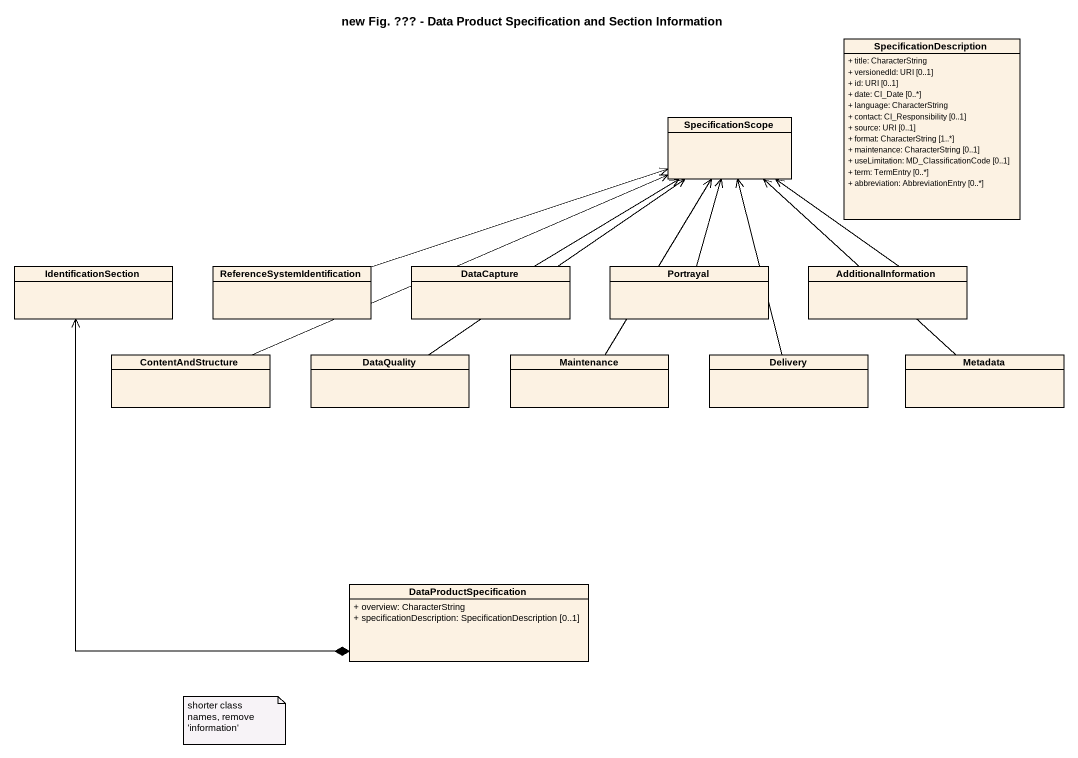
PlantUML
@startuml
title new Fig. ??? - Data Product Specification and Section Information
hide circle
hide empty members
skinparam classAttributeIconSize 0
class SpecificationDescription {
  + title: CharacterString
  + versionedId: URI [0..1]
  + id: URI [0..1]
  + date: CI_Date [0..*]
  + language: CharacterString
  + contact: CI_Responsibility [0..1]
  + source: URI [0..1]
  + format: CharacterString [1..*]
  + maintenance: CharacterString [0..1]
  + useLimitation: MD_ClassificationCode [0..1]
  + term: TermEntry [0..*]
  + abbreviation: AbbreviationEntry [0..*]
}
class SpecificationScope
class IdentificationSection
class "ReferenceSystemIdentification" as ReferenceSystemIdentificatio
class DataCapture
class Portrayal
class AdditionalInformation
class ContentAndStructure
class DataQuality
class Maintenance
class Delivery
class Metadata
class DataProductSpecification {
  + overview: CharacterString
  + specificationDescription: SpecificationDescription [0..1]
}
ReferenceSystemIdentificatio -right-> SpecificationScope
DataCapture -up-> SpecificationScope
Portrayal -up-> SpecificationScope
AdditionalInformation -up-> SpecificationScope
ContentAndStructure -right-> SpecificationScope
DataQuality -up-> SpecificationScope
Maintenance -up-> SpecificationScope
Delivery -up-> SpecificationScope
Metadata -up-> SpecificationScope
DataProductSpecification *-up-> IdentificationSection
note as N1
  shorter class names, remove 'information'
end note
@enduml
